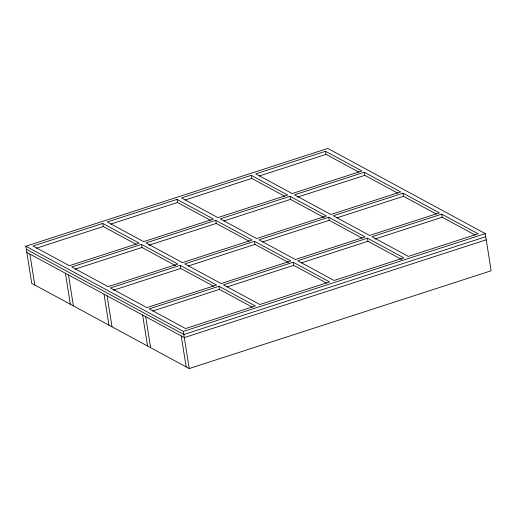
<?xml version="1.0" encoding="UTF-8"?>
<svg xmlns="http://www.w3.org/2000/svg" width="517" height="517" viewBox="0 0 517 517"><rect width="100%" height="100%" fill="white"/><g stroke="black" fill="none" stroke-linecap="round" stroke-linejoin="round"><path stroke-width="0.78" d="M25.85 246.221L327.784 148.444L485.263 233.626L491.15 270.779L189.216 368.556L31.737 283.374L25.85 246.221L183.328 331.403L485.263 233.626M102.754 223.434L32.985 246.027L69.375 265.706L139.144 243.113L102.754 223.434L103.245 226.53L136.133 244.315M177.014 199.381L107.252 221.974L143.636 241.659L213.405 219.066L177.014 199.381L177.505 202.477L210.4 220.268M251.281 175.334L181.512 197.927L217.903 217.612L287.665 195.019L251.281 175.334L251.766 178.43L284.66 196.221M325.542 151.287L255.773 173.88L292.163 193.565L361.932 170.965L325.542 151.287L326.033 154.383L358.921 172.174M36.545 248.128L103.245 226.53M110.806 224.081L177.505 202.477M185.067 200.027L251.766 178.43M259.334 175.98L326.033 154.383M141.49 244.379L71.721 266.979L108.111 286.657L177.874 264.064L141.49 244.379L141.975 247.481L175.567 265.648M215.751 220.332L145.981 242.925L182.372 262.61L252.141 240.017L215.751 220.332L216.242 223.428L249.129 241.219M290.011 196.286L220.242 218.878L256.632 238.563L326.401 215.97L290.011 196.286L290.502 199.381L324.094 217.547M364.272 172.239L294.509 194.831L330.893 214.51L400.662 191.917L364.272 172.239L364.763 175.334L397.657 193.125M75.275 269.079L141.975 247.481M148.773 245.278L216.242 223.428M223.803 220.979L290.502 199.381M297.294 197.184L364.763 175.334M180.22 265.331L110.451 287.924L146.841 307.609L216.61 285.016L180.22 265.331L180.711 268.433L213.599 286.218M254.48 241.284L184.718 263.877L221.102 283.562L290.871 260.969L254.48 241.284L254.971 244.379L288.564 262.552M328.747 217.237L258.978 239.83L295.369 259.515L365.131 236.922L328.747 217.237L329.232 220.332L362.126 238.124M403.008 193.19L333.239 215.783L369.629 235.461L439.398 212.868L403.008 193.19L403.499 196.286L436.387 214.077M113.242 290.276L180.711 268.433M188.272 265.984L254.971 244.379M262.533 241.93L329.232 220.332M336.8 217.883L403.499 196.286M218.956 286.282L149.187 308.875L185.577 328.56L255.34 305.967L218.956 286.282L219.441 289.378L252.335 307.169M293.217 262.235L223.447 284.828L259.838 304.513L329.607 281.92L293.217 262.235L293.708 265.331L326.595 283.122M367.477 238.188L297.708 260.781L334.098 280.466L403.867 257.873L367.477 238.188L367.968 241.284L401.56 259.45M441.738 214.141L371.975 236.734L408.359 256.413L478.128 233.82L441.738 214.141L442.229 217.237L475.123 235.028M152.741 310.982L219.441 289.378M227.008 286.935L293.708 265.331M301.269 262.882L367.968 241.284M374.76 239.08L442.229 217.237M485.754 236.721L183.819 334.499L26.341 249.317M486.245 239.817L184.31 337.595L26.832 252.412M183.328 331.403L189.216 368.556M181.254 335.94L186.159 366.902M145.704 316.714L150.609 347.676M142.647 315.06L147.552 346.022M107.103 295.834L112.002 326.789M104.04 294.179L108.945 325.141M68.496 274.947L73.401 305.909M65.439 273.293L70.338 304.255M29.889 254.067L34.794 285.029"/></g></svg>
